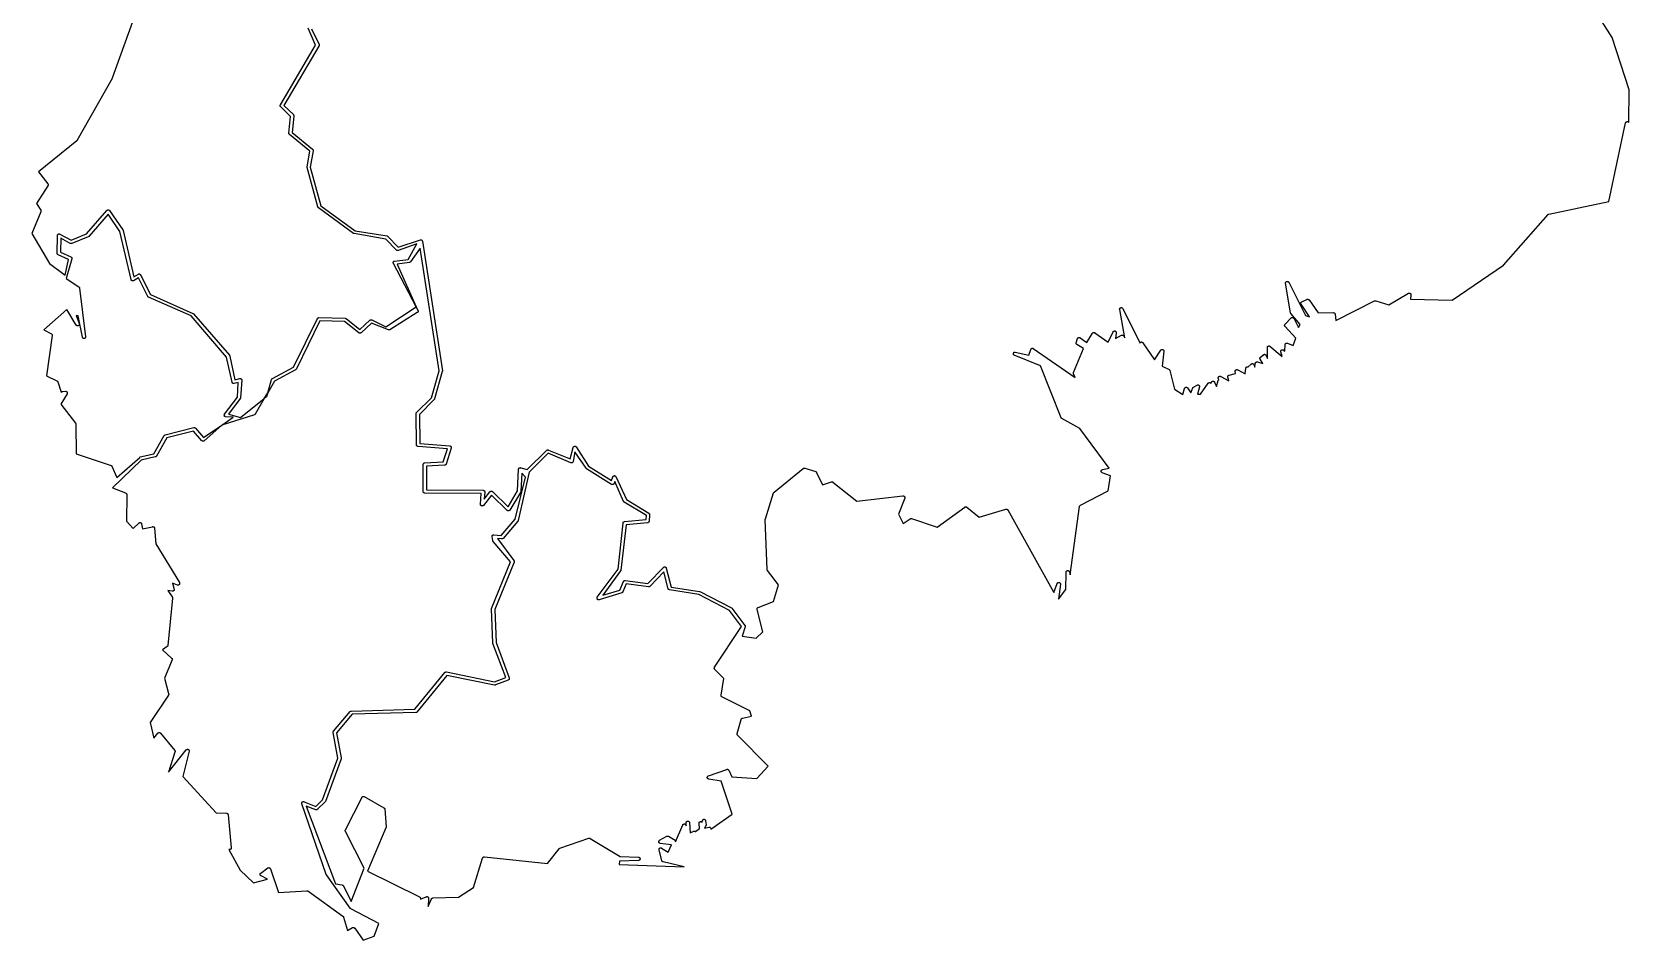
# Model space of a CAD drawing. Header units: metres. Extents: x 12 to 388, y 12 to 220.
# Drawn here: x 115.11 to 163.59, y 128.9 to 156.48 of the extents above; entities that cross this region are included whole.
import ezdxf

# ---------------------------------------------------------------- set-up
doc = ezdxf.new("R2010")
doc.units = ezdxf.units.M

msp = doc.modelspace()

# ---------------------------------------------------------------- linework, layer by layer
for points in [[(118.95, 158.98), (117.55, 155.07), (117.55, 155.06), (116.48, 153.19), (116.48, 153.18), (116.47, 153.18), (116.47, 153.17), (115.31, 152.23), (115.59, 151.86), (115.6, 151.85), (115.6, 151.84), (115.6, 151.83), (115.6, 151.82), (115.6, 151.81), (115.59, 151.81), (115.59, 151.8), (115.25, 151.27), (115.38, 151.06), (115.38, 151.05), (115.38, 151.04), (115.38, 151.03), (115.38, 151.02), (115.38, 151.01), (115.11, 150.35), (115.64, 149.44), (116.12, 149.09), (116.22, 149.57), (115.91, 149.71), (115.9, 149.72), (115.89, 149.72), (115.89, 149.73), (115.89, 149.74), (115.88, 149.74), (115.88, 149.75), (115.88, 149.76), (115.89, 150.29), (115.89, 150.3), (115.89, 150.31), (115.9, 150.31), (115.9, 150.32), (115.91, 150.33), (115.92, 150.33), (115.93, 150.34), (115.94, 150.34), (115.95, 150.34), (115.96, 150.33), (116.3, 150.15), (116.77, 150.34), (117.38, 151.05), (117.39, 151.06), (117.4, 151.06), (117.4, 151.07), (117.41, 151.07), (117.42, 151.07), (117.43, 151.07), (117.44, 151.07), (117.45, 151.06), (117.46, 151.06), (117.46, 151.05), (117.87, 150.47), (117.87, 150.46), (117.88, 150.46), (117.88, 150.45), (118.2, 149.04), (118.34, 149.12), (118.35, 149.13), (118.36, 149.13), (118.37, 149.13), (118.38, 149.12), (118.39, 149.12), (118.4, 149.12), (118.4, 149.11), (118.4, 149.1), (118.41, 149.1), (118.71, 148.5), (119.99, 147.93), (120, 147.93), (120.01, 147.92), (121.11, 146.66), (121.11, 146.65), (121.11, 146.64), (121.12, 146.64), (121.12, 146.63), (121.27, 145.91), (121.42, 145.95), (121.43, 145.95), (121.44, 145.95), (121.45, 145.95), (121.45, 145.94), (121.46, 145.94), (121.47, 145.93), (121.47, 145.92), (121.48, 145.91), (121.48, 145.9), (121.44, 145.37), (121.44, 145.36), (121.44, 145.35), (121.44, 145.34), (121.43, 145.34), (121.08, 144.87), (121.44, 144.77), (122.16, 145.34), (122.27, 145.52), (122.38, 145.92), (122.39, 145.93), (122.39, 145.94), (122.4, 145.95), (122.41, 145.95), (123.05, 146.3), (123.78, 147.77), (123.78, 147.78), (123.79, 147.78), (123.79, 147.79), (123.8, 147.79), (123.81, 147.79), (123.81, 147.8), (123.82, 147.8), (124.62, 147.78), (124.63, 147.78), (124.63, 147.77), (124.64, 147.77), (124.65, 147.77), (125.06, 147.44), (125.37, 147.72), (125.38, 147.72), (125.38, 147.73), (125.39, 147.73), (125.4, 147.73), (125.41, 147.73), (125.42, 147.73), (125.43, 147.73), (125.85, 147.52), (126.77, 148.13), (126.08, 149.44), (126.07, 149.45), (126.07, 149.46), (126.07, 149.47), (126.07, 149.48), (126.08, 149.48), (126.08, 149.49), (126.09, 149.5), (126.1, 149.51), (126.11, 149.51), (126.12, 149.51), (126.53, 149.57), (126.79, 150.04), (126.23, 149.84), (126.22, 149.84), (126.21, 149.84), (126.2, 149.84), (126.19, 149.84), (126.18, 149.85), (125.85, 150.18), (124.89, 150.35), (124.88, 150.35), (124.87, 150.35), (124.87, 150.36), (123.81, 151.13), (123.81, 151.14), (123.8, 151.14), (123.8, 151.15), (123.79, 151.15), (123.79, 151.16), (123.46, 152.36), (123.46, 152.37), (123.46, 152.38), (123.55, 152.86), (122.93, 153.36), (122.92, 153.37), (122.92, 153.38), (122.91, 153.38), (122.91, 153.39), (122.91, 153.4), (122.96, 153.91), (122.66, 154.2), (122.65, 154.2), (122.65, 154.21), (122.64, 154.22), (122.64, 154.23), (122.64, 154.24), (122.64, 154.25), (122.65, 154.25), (122.65, 154.26), (123.72, 156.07), (123.49, 156.59)], [(123.6, 156.57), (123.83, 156.09), (123.83, 156.08), (123.83, 156.07), (123.83, 156.06), (123.83, 156.05), (123.82, 156.04), (122.76, 154.24), (123.05, 153.97), (123.05, 153.96), (123.05, 153.95), (123.06, 153.95), (123.06, 153.94), (123.06, 153.93), (123.06, 153.92), (123.01, 153.42), (123.63, 152.92), (123.64, 152.91), (123.65, 152.9), (123.65, 152.89), (123.65, 152.88), (123.65, 152.87), (123.56, 152.37), (123.88, 151.2), (124.92, 150.44), (125.89, 150.28), (125.9, 150.27), (125.91, 150.27), (125.91, 150.26), (126.23, 149.94), (126.9, 150.16), (126.91, 150.16), (126.92, 150.16), (126.93, 150.16), (126.94, 150.15), (126.95, 150.15), (126.95, 150.14), (126.96, 150.14), (126.96, 150.13), (126.97, 150.12), (127.57, 146.18), (127.57, 146.17), (127.56, 146.16), (127.33, 145.33), (127.33, 145.32), (127.32, 145.31), (126.87, 144.86), (126.88, 143.98), (127.79, 143.91), (127.8, 143.91), (127.81, 143.91), (127.81, 143.9), (127.82, 143.9), (127.83, 143.9), (127.83, 143.89), (127.83, 143.88), (127.84, 143.88), (127.84, 143.87), (127.84, 143.86), (127.84, 143.85), (127.84, 143.84), (127.68, 143.35), (127.68, 143.34), (127.67, 143.34), (127.67, 143.33), (127.66, 143.33), (127.65, 143.32), (127.64, 143.32), (127.63, 143.32), (127.09, 143.29), (127.09, 142.57), (128.81, 142.56), (128.82, 142.55), (128.83, 142.55), (128.84, 142.55), (128.84, 142.54), (128.85, 142.54), (128.85, 142.53), (128.85, 142.52), (128.86, 142.52), (128.86, 142.51), (128.86, 142.5), (128.84, 142.29), (129.01, 142.51), (129.02, 142.52), (129.03, 142.52), (129.03, 142.53), (129.04, 142.53), (129.05, 142.53), (129.06, 142.53), (129.07, 142.53), (129.08, 142.52), (129.09, 142.52), (129.57, 142.06), (129.85, 142.54), (129.88, 143.2), (129.88, 143.21), (129.89, 143.21), (129.89, 143.22), (129.89, 143.23), (129.9, 143.23), (129.9, 143.24), (129.91, 143.24), (129.92, 143.24), (129.93, 143.24), (129.93, 143.25), (129.94, 143.25), (129.94, 143.24), (129.95, 143.24), (130.14, 143.19), (130.73, 143.77), (130.74, 143.78), (130.75, 143.78), (130.75, 143.79), (130.76, 143.79), (130.77, 143.79), (130.78, 143.79), (130.79, 143.78), (131.45, 143.51), (131.54, 143.86), (131.54, 143.87), (131.55, 143.87), (131.55, 143.88), (131.56, 143.89), (131.57, 143.89), (131.57, 143.9), (131.58, 143.9), (131.59, 143.9), (131.6, 143.9), (131.61, 143.9), (131.61, 143.89), (131.62, 143.89), (131.63, 143.88), (132, 143.29), (132.7, 142.85), (132.74, 142.97), (132.74, 142.98), (132.75, 142.98), (132.75, 142.99), (132.76, 142.99), (132.76, 143), (132.77, 143), (132.78, 143), (132.78, 143.01), (132.79, 143.01), (132.79, 143), (132.8, 143), (132.81, 143), (132.82, 143), (132.82, 142.99), (132.83, 142.98), (133.16, 142.28), (133.84, 141.86), (133.84, 141.85), (133.85, 141.85), (133.85, 141.84), (133.86, 141.84), (133.86, 141.83), (133.86, 141.82), (133.86, 141.81), (133.85, 141.62), (133.85, 141.61), (133.84, 141.6), (133.84, 141.59), (133.83, 141.59), (133.83, 141.58), (133.82, 141.58), (133.81, 141.57), (133.8, 141.57), (133.15, 141.51), (132.99, 140.13), (132.99, 140.12), (132.99, 140.11), (132.98, 140.11), (132.44, 139.37), (132.96, 139.52), (133.07, 139.79), (133.07, 139.8), (133.08, 139.8), (133.08, 139.81), (133.09, 139.81), (133.09, 139.82), (133.1, 139.82), (133.11, 139.82), (133.12, 139.82), (133.81, 139.73), (134.28, 140.21), (134.28, 140.22), (134.29, 140.22), (134.3, 140.23), (134.31, 140.23), (134.32, 140.23), (134.33, 140.23), (134.34, 140.22), (134.35, 140.22), (134.35, 140.21), (134.36, 140.21), (134.36, 140.2), (134.36, 140.19), (134.51, 139.62), (135.37, 139.48), (135.38, 139.48), (136.34, 138.99), (136.35, 138.98), (136.75, 138.45), (136.76, 138.45), (136.76, 138.44), (136.76, 138.43), (136.76, 138.42), (136.76, 138.41), (136.67, 138.13), (137.09, 138.07), (137.3, 138.26), (137.12, 138.94), (137.12, 138.95), (137.12, 138.96), (137.12, 138.97), (137.12, 138.98), (137.13, 138.98), (137.13, 138.99), (137.14, 139), (137.15, 139), (137.62, 139.18), (137.77, 139.69), (137.44, 140.12), (137.43, 140.13), (137.43, 140.14), (137.43, 140.15), (137.37, 141.67), (137.37, 141.68), (137.38, 141.69), (137.62, 142.48), (137.63, 142.49), (137.63, 142.5), (137.64, 142.5), (138.52, 143.22), (138.53, 143.23), (138.54, 143.23), (138.55, 143.23), (138.56, 143.23), (138.57, 143.23), (138.9, 143.13), (138.9, 143.12), (138.91, 143.12), (138.92, 143.11), (138.93, 143.1), (139.11, 142.72), (139.38, 142.81), (139.39, 142.81), (139.4, 142.81), (139.41, 142.81), (139.42, 142.81), (139.42, 142.8), (140.15, 142.23), (141.55, 142.39), (141.56, 142.39), (141.57, 142.39), (141.58, 142.39), (141.58, 142.38), (141.59, 142.38), (141.59, 142.37), (141.6, 142.37), (141.6, 142.36), (141.61, 142.36), (141.61, 142.35), (141.61, 142.34), (141.61, 142.33), (141.61, 142.32), (141.41, 141.83), (141.56, 141.55), (141.77, 141.69), (141.78, 141.7), (141.79, 141.7), (141.8, 141.7), (141.81, 141.7), (142.59, 141.44), (143.43, 142.05), (143.43, 142.06), (143.44, 142.06), (143.45, 142.06), (143.46, 142.06), (143.47, 142.06), (143.48, 142.06), (143.49, 142.05), (143.86, 141.74), (144.67, 141.98), (144.68, 141.98), (144.69, 141.98), (144.7, 141.98), (144.71, 141.98), (144.71, 141.97), (144.72, 141.97), (144.72, 141.96), (144.73, 141.96), (146.13, 139.45), (146.23, 139.73), (146.23, 139.74), (146.24, 139.74), (146.24, 139.75), (146.25, 139.75), (146.25, 139.76), (146.26, 139.76), (146.26, 139.76), (146.27, 139.76), (146.28, 139.76), (146.29, 139.76), (146.3, 139.76), (146.31, 139.75), (146.32, 139.74), (146.32, 139.73), (146.33, 139.73), (146.33, 139.72), (146.33, 139.71), (146.27, 139.25), (146.49, 139.54), (146.5, 140.07), (146.5, 140.08), (146.5, 140.09), (146.51, 140.09), (146.51, 140.1), (146.52, 140.11), (146.53, 140.11), (146.53, 140.12), (146.54, 140.12), (146.55, 140.12), (146.56, 140.12), (146.57, 140.12), (146.57, 140.11), (146.58, 140.11), (146.59, 140.1), (146.59, 140.09), (146.6, 140.08), (146.63, 139.99), (146.91, 142.07), (146.91, 142.08), (146.92, 142.08), (146.92, 142.09), (146.93, 142.1), (146.94, 142.11), (147.78, 142.54), (147.85, 143), (147.6, 143.09), (147.59, 143.1), (147.58, 143.11), (147.58, 143.12), (147.57, 143.12), (147.57, 143.13), (147.57, 143.14), (147.57, 143.15), (147.57, 143.16), (147.58, 143.16), (147.58, 143.17), (147.59, 143.17), (147.59, 143.18), (147.6, 143.18), (147.61, 143.19), (147.81, 143.23), (146.92, 144.43), (146.37, 144.74), (146.36, 144.74), (146.36, 144.75), (146.35, 144.75), (146.35, 144.76), (145.72, 146.34), (144.93, 146.66), (144.92, 146.66), (144.91, 146.67), (144.91, 146.68), (144.9, 146.68), (144.9, 146.69), (144.9, 146.7), (144.9, 146.71), (144.9, 146.72), (144.91, 146.73), (144.91, 146.74), (144.92, 146.74), (144.92, 146.75), (144.93, 146.75), (144.94, 146.75), (144.95, 146.75), (144.96, 146.75), (145.37, 146.66), (145.43, 146.83), (145.43, 146.84), (145.44, 146.85), (145.45, 146.86), (145.46, 146.86), (145.46, 146.87), (145.47, 146.87), (145.48, 146.87), (145.49, 146.87), (145.5, 146.86), (146.78, 145.98), (146.73, 146.09), (146.73, 146.1), (146.73, 146.11), (146.73, 146.12), (146.73, 146.13), (147.03, 146.86), (146.83, 146.98), (146.82, 146.99), (146.82, 147), (146.81, 147), (146.81, 147.01), (146.81, 147.02), (146.81, 147.03), (146.81, 147.04), (146.85, 147.17), (146.85, 147.18), (146.86, 147.18), (146.86, 147.19), (146.87, 147.19), (146.87, 147.2), (146.88, 147.2), (146.89, 147.2), (146.9, 147.2), (146.91, 147.2), (146.92, 147.2), (146.93, 147.19), (147.13, 147.05), (147.3, 147.33), (147.31, 147.34), (147.32, 147.35), (147.33, 147.35), (147.34, 147.35), (147.35, 147.35), (147.36, 147.35), (147.37, 147.35), (147.37, 147.34), (147.78, 147.06), (147.93, 147.37), (147.93, 147.38), (147.94, 147.38), (147.94, 147.39), (147.95, 147.39), (147.96, 147.39), (147.97, 147.4), (147.98, 147.4), (147.99, 147.39), (148, 147.39), (148.01, 147.38), (148.02, 147.37), (148.02, 147.36), (148.02, 147.35), (148.02, 147.34), (148, 147.17), (148.18, 147.27), (148.19, 147.27), (148.2, 147.27), (148.21, 147.27), (148.22, 147.27), (148.23, 147.27), (148.23, 147.26), (148.24, 147.26), (148.24, 147.25), (148.25, 147.25), (148.28, 147.19), (148.13, 148.05), (148.12, 148.05), (148.12, 148.06), (148.13, 148.06), (148.13, 148.07), (148.13, 148.08), (148.13, 148.09), (148.14, 148.09), (148.14, 148.1), (148.15, 148.1), (148.16, 148.1), (148.17, 148.11), (148.18, 148.11), (148.19, 148.11), (148.19, 148.1), (148.2, 148.1), (148.21, 148.09), (148.22, 148.08), (148.74, 147.04), (148.75, 147.04), (148.75, 147.05), (148.76, 147.05), (148.76, 147.06), (148.77, 147.06), (148.78, 147.06), (148.78, 147.07), (148.79, 147.07), (148.8, 147.06), (148.81, 147.06), (148.82, 147.06), (148.82, 147.05), (148.83, 147.05), (148.83, 147.04), (149.18, 146.52), (149.38, 146.81), (149.38, 146.82), (149.39, 146.82), (149.4, 146.83), (149.41, 146.83), (149.42, 146.83), (149.43, 146.83), (149.44, 146.83), (149.45, 146.82), (149.46, 146.82), (149.46, 146.81), (149.47, 146.8), (149.47, 146.79), (149.47, 146.78), (149.42, 146.33), (149.63, 146.23), (149.64, 146.22), (149.65, 146.21), (149.65, 146.2), (149.79, 145.63), (150.04, 145.47), (150.1, 145.65), (150.1, 145.66), (150.11, 145.66), (150.11, 145.67), (150.12, 145.67), (150.12, 145.68), (150.13, 145.68), (150.14, 145.69), (150.15, 145.69), (150.16, 145.69), (150.17, 145.69), (150.17, 145.68), (150.18, 145.68), (150.19, 145.67), (150.29, 145.52), (150.35, 145.67), (150.35, 145.68), (150.36, 145.68), (150.36, 145.69), (150.37, 145.69), (150.48, 145.75), (150.49, 145.76), (150.5, 145.76), (150.51, 145.76), (150.52, 145.76), (150.52, 145.75), (150.53, 145.75), (150.53, 145.74), (150.54, 145.74), (150.54, 145.73), (150.55, 145.73), (150.55, 145.72), (150.55, 145.71), (150.55, 145.7), (150.49, 145.48), (150.58, 145.48), (150.81, 145.81), (150.82, 145.81), (150.82, 145.82), (150.83, 145.82), (150.84, 145.83), (150.85, 145.83), (150.86, 145.83), (150.87, 145.83), (150.87, 145.82), (150.88, 145.82), (150.89, 145.81), (150.9, 145.8), (150.92, 145.84), (150.92, 145.85), (150.93, 145.85), (150.93, 145.86), (150.94, 145.86), (150.94, 145.87), (150.95, 145.87), (150.96, 145.87), (150.97, 145.87), (150.98, 145.87), (150.99, 145.87), (150.99, 145.86), (151, 145.86), (151, 145.85), (151.01, 145.85), (151.01, 145.84), (151.07, 145.71), (151.12, 145.89), (151.13, 145.89), (151.13, 145.9), (151.14, 145.91), (151.12, 145.96), (151.12, 145.97), (151.12, 145.98), (151.13, 145.98), (151.13, 145.99), (151.13, 146), (151.14, 146), (151.14, 146.01), (151.15, 146.01), (151.15, 146.02), (151.16, 146.02), (151.17, 146.02), (151.18, 146.02), (151.19, 146.02), (151.19, 146.01), (151.2, 146.01), (151.44, 145.88), (151.41, 145.99), (151.41, 146), (151.41, 146.01), (151.41, 146.02), (151.42, 146.03), (151.42, 146.04), (151.43, 146.04), (151.43, 146.05), (151.44, 146.05), (151.45, 146.05), (151.64, 146.1), (151.63, 146.17), (151.63, 146.18), (151.63, 146.19), (151.64, 146.2), (151.64, 146.21), (151.65, 146.21), (151.65, 146.22), (151.66, 146.22), (151.67, 146.22), (151.67, 146.23), (151.68, 146.23), (151.69, 146.23), (151.7, 146.22), (151.71, 146.22), (151.94, 146.09), (151.96, 146.27), (151.96, 146.28), (151.97, 146.29), (151.97, 146.3), (151.98, 146.3), (151.98, 146.31), (151.99, 146.31), (152, 146.31), (152.01, 146.31), (152.02, 146.31), (152.03, 146.31), (152.12, 146.39), (152.12, 146.4), (152.13, 146.4), (152.14, 146.4), (152.14, 146.41), (152.15, 146.41), (152.16, 146.41), (152.17, 146.41), (152.17, 146.4), (152.18, 146.4), (152.19, 146.4), (152.19, 146.39), (152.2, 146.38), (152.23, 146.3), (152.24, 146.41), (152.25, 146.42), (152.25, 146.43), (152.25, 146.44), (152.26, 146.44), (152.26, 146.45), (152.27, 146.45), (152.28, 146.45), (152.28, 146.46), (152.29, 146.46), (152.3, 146.46), (152.31, 146.46), (152.47, 146.41), (152.39, 146.54), (152.39, 146.55), (152.38, 146.56), (152.38, 146.57), (152.39, 146.58), (152.39, 146.59), (152.39, 146.6), (152.4, 146.6), (152.49, 146.67), (152.49, 146.68), (152.5, 146.68), (152.51, 146.68), (152.51, 146.69), (152.52, 146.69), (152.53, 146.68), (152.54, 146.68), (152.55, 146.68), (152.55, 146.67), (152.56, 146.67), (152.56, 146.66), (152.61, 146.56), (152.61, 146.89), (152.61, 146.9), (152.62, 146.91), (152.62, 146.92), (152.63, 146.92), (152.63, 146.93), (152.64, 146.93), (152.65, 146.93), (152.65, 146.94), (152.66, 146.94), (152.67, 146.94), (152.68, 146.93), (152.69, 146.93), (153.06, 146.62), (153.02, 146.76), (153.02, 146.77), (153.02, 146.78), (153.02, 146.79), (153.03, 146.8), (153.03, 146.81), (153.04, 146.81), (153.04, 146.82), (153.05, 146.82), (153.06, 146.82), (153.07, 146.82), (153.08, 146.82), (153.09, 146.82), (153.1, 146.81), (153.14, 146.78), (153.15, 146.98), (153.15, 146.99), (153.16, 147), (153.16, 147.01), (153.17, 147.01), (153.17, 147.02), (153.18, 147.02), (153.19, 147.02), (153.2, 147.02), (153.21, 147.02), (153.22, 147.02), (153.39, 146.95), (153.48, 147.18), (153.15, 147.53), (153.14, 147.53), (153.14, 147.54), (153.14, 147.55), (153.13, 147.55), (153.13, 147.56), (153.13, 147.57), (153.14, 147.57), (153.14, 147.58), (153.14, 147.59), (153.15, 147.6), (153.33, 147.79), (153.34, 147.8), (153.35, 147.8), (153.36, 147.8), (153.37, 147.8), (153.38, 147.8), (153.39, 147.8), (153.39, 147.79), (153.4, 147.79), (153.4, 147.78), (153.41, 147.78), (153.56, 147.5), (153.61, 147.59), (153.32, 147.93), (153.31, 147.94), (153.31, 147.95), (153.16, 148.85), (153.16, 148.86), (153.16, 148.87), (153.17, 148.87), (153.17, 148.88), (153.18, 148.89), (153.19, 148.9), (153.2, 148.9), (153.21, 148.9), (153.22, 148.9), (153.23, 148.9), (153.24, 148.9), (153.24, 148.89), (153.25, 148.89), (153.25, 148.88), (153.26, 148.88), (153.77, 147.86), (153.89, 147.82), (153.64, 148.21), (153.63, 148.22), (153.63, 148.23), (153.63, 148.24), (153.63, 148.25), (153.64, 148.26), (153.64, 148.27), (153.65, 148.27), (153.65, 148.28), (153.66, 148.28), (153.81, 148.35), (153.82, 148.36), (153.83, 148.36), (153.84, 148.36), (153.85, 148.36), (153.85, 148.35), (153.86, 148.35), (153.87, 148.35), (153.87, 148.34), (153.88, 148.34), (154.15, 147.95), (154.62, 147.96), (154.63, 147.96), (154.63, 147.95), (154.64, 147.95), (154.65, 147.95), (154.65, 147.94), (154.66, 147.94), (154.66, 147.93), (154.66, 147.92), (154.67, 147.91), (154.69, 147.71), (155.86, 148.31), (155.87, 148.31), (155.88, 148.31), (155.89, 148.31), (155.9, 148.31), (156.3, 148.19), (156.9, 148.54), (156.91, 148.54), (156.92, 148.54), (156.93, 148.54), (156.94, 148.54), (156.95, 148.54), (156.95, 148.53), (156.96, 148.53), (156.96, 148.52), (156.97, 148.52), (156.97, 148.51), (156.97, 148.5), (156.97, 148.49), (156.96, 148.36), (158.22, 148.33), (159.78, 149.39), (161.13, 150.93), (161.14, 150.94), (161.15, 150.94), (162.98, 151.33), (163.48, 153.72), (163.49, 153.72), (163.49, 153.73), (163.49, 153.74), (163.5, 153.74), (163.5, 153.75), (163.51, 153.75), (163.52, 153.75), (163.52, 153.76), (163.53, 153.76), (163.54, 153.76), (163.55, 153.76), (163.55, 153.75), (163.56, 153.75), (163.57, 153.75), (163.57, 153.74), (163.58, 153.73), (163.59, 154.72), (163.08, 156.31), (162.7, 156.89)]]:
    msp.add_lwpolyline(points)
for points in [[(116.69, 147.17), (116.68, 147.17), (116.67, 147.17), (116.66, 147.17), (116.66, 147.18), (116.65, 147.18), (116.65, 147.19), (116.64, 147.2), (116.64, 147.21), (116.51, 147.85), (116.45, 147.86), (116.54, 147.62), (116.54, 147.61), (116.55, 147.61), (116.55, 147.6), (116.55, 147.59), (116.54, 147.58), (116.54, 147.57), (116.53, 147.56), (116.52, 147.56), (116.52, 147.55), (116.51, 147.55), (116.5, 147.55), (116.49, 147.55), (116.48, 147.55), (116.47, 147.55), (116.47, 147.56), (116.46, 147.56), (116.46, 147.57), (116.45, 147.57), (116.17, 148.05), (115.47, 147.43), (115.7, 147.31), (115.71, 147.3), (115.72, 147.29), (115.72, 147.28), (115.72, 147.27), (115.72, 147.26), (115.55, 146.03), (115.87, 145.88), (115.88, 145.88), (115.88, 145.87), (115.89, 145.87), (115.89, 145.86), (115.89, 145.85), (115.9, 145.85), (116, 145.54), (116.02, 145.55), (116.02, 145.56), (116.03, 145.56), (116.04, 145.56), (116.05, 145.56), (116.13, 145.57), (116.14, 145.57), (116.15, 145.57), (116.15, 145.56), (116.16, 145.56), (116.17, 145.56), (116.17, 145.55), (116.17, 145.54), (116.18, 145.54), (116.18, 145.53), (116.18, 145.52), (116.18, 145.51), (116.18, 145.5), (116.18, 145.49), (115.99, 145.17), (116.43, 144.6), (116.43, 144.59), (116.44, 144.59), (116.44, 144.58), (116.44, 144.57), (116.45, 143.66), (117.51, 143.31), (117.52, 143.31), (117.53, 143.31), (117.53, 143.3), (117.54, 143.3), (117.54, 143.29), (117.69, 142.95), (118.38, 143.55), (118.38, 143.56), (118.39, 143.56), (118.4, 143.57), (118.81, 143.66), (119.12, 144.22), (119.13, 144.23), (119.14, 144.23), (119.14, 144.24), (119.15, 144.24), (120.02, 144.46), (120.03, 144.46), (120.04, 144.46), (120.05, 144.46), (120.05, 144.45), (120.06, 144.45), (120.07, 144.45), (120.07, 144.44), (120.32, 144.16), (120.87, 144.53), (121.22, 144.78), (120.99, 144.79), (120.98, 144.8), (120.97, 144.8), (120.96, 144.8), (120.96, 144.81), (120.95, 144.82), (120.95, 144.83), (120.95, 144.84), (120.94, 144.84), (120.94, 144.85), (120.95, 144.85), (120.95, 144.86), (120.95, 144.87), (120.96, 144.87), (121.35, 145.39), (121.37, 145.83), (121.25, 145.8), (121.24, 145.8), (121.23, 145.8), (121.22, 145.8), (121.21, 145.8), (121.21, 145.81), (121.2, 145.81), (121.2, 145.82), (121.19, 145.82), (121.19, 145.83), (121.19, 145.84), (121.02, 146.6), (119.94, 147.85), (118.65, 148.42), (118.64, 148.42), (118.64, 148.43), (118.63, 148.43), (118.63, 148.44), (118.34, 149.01), (118.19, 148.92), (118.18, 148.92), (118.17, 148.92), (118.16, 148.92), (118.15, 148.92), (118.14, 148.92), (118.14, 148.93), (118.13, 148.93), (118.13, 148.94), (118.12, 148.94), (118.12, 148.95), (118.12, 148.96), (117.78, 150.42), (117.42, 150.94), (116.84, 150.26), (116.83, 150.26), (116.83, 150.25), (116.82, 150.25), (116.32, 150.05), (116.31, 150.05), (116.3, 150.05), (116.29, 150.05), (116.28, 150.05), (116.27, 150.05), (115.99, 150.21), (115.98, 149.79), (116.29, 149.65), (116.3, 149.64), (116.31, 149.64), (116.31, 149.63), (116.32, 149.63), (116.32, 149.62), (116.32, 149.61), (116.32, 149.6), (116.32, 149.59), (116.15, 148.99), (116.53, 148.74), (116.54, 148.73), (116.55, 148.72), (116.55, 148.71), (116.55, 148.7), (116.74, 147.22), (116.74, 147.21), (116.74, 147.2), (116.73, 147.19), (116.73, 147.18), (116.72, 147.18), (116.72, 147.17), (116.71, 147.17), (116.7, 147.17), (116.69, 147.17)], [(120.29, 144.05), (120.28, 144.06), (120.27, 144.06), (120.01, 144.35), (119.2, 144.15), (118.89, 143.59), (118.88, 143.59), (118.88, 143.58), (118.87, 143.57), (118.86, 143.57), (118.85, 143.57), (118.43, 143.47), (117.56, 142.63), (117.95, 142.48), (117.96, 142.47), (117.97, 142.47), (117.97, 142.46), (117.98, 142.46), (117.98, 142.45), (117.98, 142.44), (117.99, 142.44), (117.99, 142.43), (117.98, 141.62), (118.18, 141.4), (118.36, 141.57), (118.37, 141.57), (118.37, 141.58), (118.38, 141.58), (118.39, 141.58), (118.4, 141.58), (118.41, 141.58), (118.42, 141.57), (118.43, 141.57), (118.43, 141.56), (118.44, 141.56), (118.44, 141.55), (118.44, 141.54), (118.47, 141.39), (118.77, 141.45), (118.78, 141.46), (118.79, 141.46), (118.79, 141.45), (118.8, 141.45), (118.81, 141.45), (118.82, 141.44), (118.83, 141.43), (118.83, 141.42), (118.83, 141.41), (118.87, 140.93), (119.59, 139.76), (119.59, 139.75), (119.59, 139.74), (119.59, 139.73), (119.59, 139.72), (119.59, 139.71), (119.59, 139.7), (119.58, 139.7), (119.58, 139.69), (119.57, 139.69), (119.56, 139.68), (119.55, 139.68), (119.54, 139.68), (119.53, 139.68), (119.38, 139.74), (119.43, 139.55), (119.43, 139.54), (119.43, 139.53), (119.43, 139.52), (119.42, 139.52), (119.42, 139.51), (119.42, 139.5), (119.41, 139.5), (119.4, 139.49), (119.39, 139.49), (119.38, 139.49), (119.37, 139.49), (119.23, 139.51), (119.37, 139.32), (119.37, 139.31), (119.38, 139.31), (119.38, 139.3), (119.38, 139.29), (119.38, 139.28), (119.23, 137.84), (119.23, 137.83), (119.22, 137.82), (119.22, 137.81), (119.21, 137.81), (119.07, 137.71), (119.35, 137.46), (119.36, 137.46), (119.36, 137.45), (119.37, 137.45), (119.37, 137.44), (119.37, 137.43), (119.37, 137.42), (119.37, 137.41), (119.13, 136.85), (119.26, 136.39), (119.27, 136.38), (119.27, 136.37), (119.27, 136.36), (119.26, 136.36), (119.26, 136.35), (119.26, 136.34), (118.7, 135.51), (118.81, 135.03), (118.93, 135.18), (118.94, 135.19), (118.95, 135.19), (118.95, 135.2), (118.96, 135.2), (118.97, 135.2), (118.98, 135.2), (118.99, 135.2), (119, 135.19), (119.01, 135.19), (119.01, 135.18), (119.45, 134.66), (119.45, 134.65), (119.46, 134.64), (119.46, 134.63), (119.46, 134.62), (119.45, 134.61), (119.26, 134), (119.79, 134.68), (119.8, 134.68), (119.8, 134.69), (119.81, 134.69), (119.82, 134.69), (119.82, 134.7), (119.83, 134.7), (119.84, 134.7), (119.85, 134.69), (119.86, 134.69), (119.87, 134.68), (119.87, 134.67), (119.88, 134.67), (119.88, 134.66), (119.88, 134.65), (119.88, 134.64), (119.69, 133.87), (120.7, 132.76), (121.02, 132.75), (121.03, 132.75), (121.04, 132.75), (121.04, 132.74), (121.05, 132.74), (121.05, 132.73), (121.06, 132.73), (121.06, 132.72), (121.07, 132.71), (121.07, 132.7), (121.16, 131.7), (121.16, 131.69), (121.16, 131.68), (121.16, 131.67), (121.15, 131.67), (121.15, 131.66), (121.14, 131.66), (121.14, 131.65), (121.13, 131.65), (121.12, 131.65), (121.11, 131.65), (121.1, 131.65), (121.09, 131.65), (121.43, 131.02), (121.84, 130.64), (122.26, 130.75), (122.07, 130.85), (122.06, 130.85), (122.05, 130.86), (122.05, 130.87), (122.04, 130.87), (122.04, 130.88), (122.04, 130.89), (122.04, 130.9), (122.04, 130.91), (122.04, 130.92), (122.05, 130.92), (122.05, 130.93), (122.06, 130.93), (122.27, 131.09), (122.28, 131.09), (122.29, 131.09), (122.3, 131.1), (122.31, 131.09), (122.32, 131.09), (122.33, 131.09), (122.33, 131.08), (122.34, 131.08), (122.34, 131.07), (122.35, 131.06), (122.59, 130.34), (123.45, 130.4), (123.46, 130.4), (123.47, 130.4), (123.47, 130.39), (123.48, 130.39), (124.55, 129.63), (124.56, 129.63), (124.56, 129.62), (124.57, 129.62), (124.57, 129.61), (124.57, 129.6), (124.69, 129.19), (124.84, 129.28), (124.85, 129.28), (124.86, 129.28), (124.87, 129.28), (124.88, 129.28), (124.89, 129.28), (124.89, 129.27), (124.9, 129.27), (124.9, 129.26), (124.91, 129.26), (125.16, 128.9), (125.5, 129.02), (125.64, 129.4), (124.79, 129.85), (124.78, 129.85), (124.78, 129.86), (124.77, 129.86), (124.77, 129.87), (124.05, 130.88), (124.04, 130.88), (124.04, 130.89), (123.3, 133.04), (123.3, 133.05), (123.3, 133.06), (123.3, 133.07), (123.3, 133.08), (123.31, 133.09), (123.31, 133.1), (123.32, 133.1), (123.33, 133.1), (123.34, 133.11), (123.35, 133.11), (123.36, 133.11), (123.37, 133.1), (123.73, 132.96), (123.93, 133.16), (124.4, 134.42), (124.25, 135.2), (124.25, 135.21), (124.25, 135.22), (124.25, 135.23), (124.26, 135.23), (124.26, 135.24), (124.77, 135.84), (124.78, 135.85), (124.79, 135.85), (124.8, 135.85), (124.81, 135.85), (126.73, 135.91), (127.64, 137.02), (127.64, 137.03), (127.65, 137.03), (127.66, 137.03), (127.66, 137.04), (127.67, 137.04), (127.68, 137.04), (127.69, 137.04), (129.15, 136.74), (129.49, 136.87), (129.1, 137.91), (129.1, 137.92), (129.1, 137.93), (129.06, 138.95), (129.06, 138.96), (129.06, 138.97), (129.64, 140.39), (129.11, 141), (129.1, 141.01), (129.1, 141.02), (129.1, 141.03), (129.08, 141.15), (129.08, 141.16), (129.08, 141.17), (129.08, 141.18), (129.09, 141.18), (129.09, 141.19), (129.1, 141.19), (129.1, 141.2), (129.11, 141.2), (129.12, 141.2), (129.13, 141.2), (129.35, 141.18), (129.78, 141.68), (130.09, 142.96), (129.98, 143.08), (129.95, 142.52), (129.95, 142.51), (129.95, 142.5), (129.94, 142.49), (129.62, 141.95), (129.61, 141.94), (129.6, 141.94), (129.6, 141.93), (129.59, 141.93), (129.58, 141.93), (129.57, 141.93), (129.56, 141.93), (129.55, 141.94), (129.54, 141.94), (129.06, 142.41), (128.82, 142.1), (128.81, 142.1), (128.81, 142.09), (128.8, 142.09), (128.79, 142.09), (128.78, 142.09), (128.78, 142.08), (128.77, 142.08), (128.77, 142.09), (128.76, 142.09), (128.75, 142.09), (128.75, 142.1), (128.74, 142.1), (128.74, 142.11), (128.73, 142.11), (128.73, 142.12), (128.73, 142.13), (128.73, 142.14), (128.75, 142.46), (127.04, 142.47), (127.03, 142.47), (127.02, 142.48), (127.01, 142.48), (127, 142.49), (127, 142.5), (126.99, 142.5), (126.99, 142.51), (126.99, 142.52), (126.99, 143.34), (126.99, 143.35), (127, 143.36), (127, 143.37), (127.01, 143.38), (127.02, 143.39), (127.03, 143.39), (127.04, 143.39), (127.59, 143.42), (127.72, 143.82), (126.83, 143.89), (126.82, 143.89), (126.81, 143.89), (126.81, 143.9), (126.8, 143.9), (126.79, 143.91), (126.79, 143.92), (126.78, 143.92), (126.78, 143.93), (126.78, 143.94), (126.77, 144.88), (126.77, 144.89), (126.77, 144.9), (126.77, 144.91), (126.78, 144.91), (126.78, 144.92), (127.24, 145.37), (127.47, 146.18), (126.89, 149.91), (126.6, 149.49), (126.59, 149.48), (126.58, 149.48), (126.58, 149.47), (126.57, 149.47), (126.2, 149.42), (126.77, 148.13), (126.82, 148.02), (126.83, 148.02), (126.83, 148.01), (126.83, 148), (126.83, 147.99), (126.83, 147.98), (126.82, 147.98), (126.82, 147.97), (126.81, 147.96), (126.8, 147.96), (125.97, 147.43), (125.96, 147.43), (125.95, 147.43), (125.94, 147.43), (125.93, 147.43), (125.42, 147.63), (125.1, 147.34), (125.09, 147.34), (125.09, 147.33), (125.08, 147.33), (125.07, 147.33), (125.06, 147.33), (125.05, 147.33), (125.04, 147.33), (125.03, 147.34), (124.6, 147.68), (123.85, 147.7), (123.14, 146.25), (123.13, 146.24), (123.13, 146.23), (123.12, 146.23), (123.11, 146.22), (122.47, 145.87), (122.27, 145.52), (122.23, 145.4), (122.16, 145.34), (121.89, 144.87), (121.89, 144.86), (121.88, 144.86), (121.87, 144.85), (120.87, 144.53), (120.34, 144.06), (120.33, 144.05), (120.32, 144.05), (120.31, 144.05), (120.3, 144.05), (120.29, 144.05)], [(125.79, 132.92), (125.8, 132.92), (125.8, 132.91), (125.81, 132.91), (125.81, 132.9), (125.82, 132.9), (125.82, 132.89), (125.82, 132.88), (125.86, 132.34), (125.86, 132.33), (125.86, 132.32), (125.85, 132.31), (125.3, 130.99), (126.87, 130.21), (126.88, 130.2), (126.89, 130.2), (126.89, 130.19), (126.9, 130.18), (126.9, 130.17), (126.9, 130.16), (126.9, 130.15), (126.9, 130.14), (127.08, 130.21), (127.09, 130.21), (127.1, 130.22), (127.11, 130.22), (127.12, 130.21), (127.13, 130.21), (127.14, 130.2), (127.15, 130.19), (127.15, 130.18), (127.15, 130.17), (127.15, 130.16), (127.14, 129.92), (127.24, 130.15), (127.24, 130.16), (127.25, 130.16), (127.25, 130.17), (127.26, 130.17), (127.27, 130.17), (127.27, 130.18), (127.28, 130.18), (128.06, 130.2), (128.51, 130.5), (128.79, 131.39), (128.8, 131.4), (128.8, 131.41), (128.81, 131.42), (128.82, 131.42), (128.82, 131.43), (128.83, 131.43), (128.84, 131.43), (128.85, 131.43), (130.76, 131.22), (131.11, 131.67), (131.11, 131.68), (131.12, 131.68), (131.12, 131.69), (131.13, 131.69), (132.01, 131.99), (132.02, 131.99), (132.03, 131.99), (132.04, 131.99), (132.05, 131.98), (132.97, 131.44), (133.52, 131.42), (133.53, 131.42), (133.54, 131.42), (133.54, 131.41), (133.55, 131.41), (133.55, 131.4), (133.56, 131.4), (133.56, 131.39), (133.56, 131.38), (133.57, 131.38), (133.57, 131.37), (133.57, 131.36), (133.56, 131.36), (133.56, 131.35), (133.56, 131.34), (133.55, 131.34), (133.55, 131.33), (133.54, 131.33), (133.53, 131.32), (133.52, 131.32), (132.95, 131.3), (132.93, 131.19), (134.91, 131.12), (134.27, 131.28), (134.26, 131.28), (134.25, 131.28), (134.25, 131.29), (134.24, 131.29), (134.24, 131.3), (134.23, 131.31), (134.15, 131.64), (134.15, 131.65), (134.15, 131.66), (134.15, 131.67), (134.15, 131.68), (134.16, 131.68), (134.16, 131.69), (134.17, 131.69), (134.17, 131.7), (134.18, 131.7), (134.19, 131.7), (134.2, 131.7), (134.21, 131.7), (134.22, 131.7), (134.22, 131.69), (134.42, 131.57), (134.52, 131.79), (134.18, 131.83), (134.17, 131.84), (134.16, 131.84), (134.16, 131.85), (134.15, 131.85), (134.15, 131.86), (134.14, 131.86), (134.14, 131.87), (134.14, 131.88), (134.14, 131.89), (134.14, 131.9), (134.15, 131.91), (134.15, 131.92), (134.16, 131.92), (134.16, 131.93), (134.38, 132.05), (134.39, 132.05), (134.4, 132.06), (134.41, 132.06), (134.42, 132.06), (134.43, 132.05), (134.63, 131.93), (134.63, 131.92), (134.64, 131.92), (134.64, 131.91), (134.65, 131.9), (134.65, 131.88), (134.87, 132.4), (134.87, 132.41), (134.88, 132.41), (134.88, 132.42), (134.89, 132.42), (134.9, 132.42), (134.9, 132.43), (134.91, 132.43), (134.92, 132.43), (134.93, 132.43), (134.93, 132.42), (134.94, 132.42), (134.95, 132.41), (134.95, 132.4), (134.96, 132.4), (134.96, 132.39), (134.97, 132.37), (134.97, 132.47), (134.97, 132.48), (134.98, 132.49), (134.98, 132.5), (134.99, 132.5), (134.99, 132.51), (135, 132.51), (135.01, 132.51), (135.02, 132.51), (135.03, 132.51), (135.04, 132.51), (135.05, 132.5), (135.06, 132.5), (135.06, 132.49), (135.07, 132.48), (135.07, 132.47), (135.09, 132.16), (135.2, 132.21), (135.21, 132.21), (135.22, 132.21), (135.23, 132.21), (135.24, 132.21), (135.24, 132.2), (135.25, 132.2), (135.37, 132.29), (135.36, 132.44), (135.36, 132.45), (135.36, 132.46), (135.36, 132.47), (135.36, 132.48), (135.37, 132.48), (135.37, 132.49), (135.38, 132.49), (135.39, 132.49), (135.39, 132.5), (135.4, 132.5), (135.41, 132.5), (135.42, 132.5), (135.43, 132.49), (135.44, 132.49), (135.44, 132.48), (135.45, 132.48), (135.46, 132.53), (135.47, 132.54), (135.47, 132.55), (135.48, 132.55), (135.48, 132.56), (135.49, 132.56), (135.5, 132.56), (135.5, 132.57), (135.51, 132.57), (135.52, 132.57), (135.53, 132.57), (135.53, 132.56), (135.54, 132.56), (135.55, 132.55), (135.56, 132.54), (135.56, 132.53), (135.56, 132.52), (135.58, 132.4), (135.58, 132.39), (135.57, 132.38), (135.57, 132.37), (135.53, 132.3), (135.66, 132.33), (135.67, 132.33), (135.68, 132.33), (135.69, 132.33), (135.7, 132.32), (135.71, 132.31), (135.71, 132.3), (135.72, 132.3), (135.72, 132.29), (135.72, 132.28), (135.72, 132.27), (136.37, 132.72), (136.03, 133.73), (135.66, 133.79), (135.65, 133.8), (135.64, 133.8), (135.63, 133.8), (135.63, 133.81), (135.62, 133.81), (135.62, 133.82), (135.62, 133.83), (135.61, 133.83), (135.61, 133.84), (135.61, 133.85), (135.62, 133.86), (135.62, 133.87), (135.63, 133.88), (135.64, 133.89), (135.65, 133.89), (136.2, 134.08), (136.2, 134.09), (136.21, 134.09), (136.22, 134.09), (136.23, 134.09), (136.23, 134.08), (136.24, 134.08), (136.25, 134.07), (136.26, 134.06), (136.35, 133.86), (137.11, 133.81), (137.46, 134.18), (136.53, 135.12), (136.53, 135.13), (136.52, 135.13), (136.52, 135.14), (136.52, 135.15), (136.52, 135.16), (136.52, 135.17), (136.64, 135.6), (136.64, 135.61), (136.65, 135.62), (136.65, 135.63), (136.66, 135.63), (136.66, 135.64), (136.67, 135.64), (136.68, 135.64), (136.95, 135.7), (136.9, 135.86), (136.05, 136.29), (136.04, 136.29), (136.04, 136.3), (136.03, 136.31), (136.03, 136.32), (136.03, 136.33), (136.03, 136.34), (136.11, 136.84), (135.84, 137.12), (135.84, 137.13), (135.83, 137.13), (135.83, 137.14), (135.83, 137.15), (135.82, 137.15), (135.82, 137.16), (135.83, 137.17), (135.83, 137.18), (135.83, 137.19), (136.65, 138.42), (136.28, 138.91), (135.35, 139.39), (134.46, 139.53), (134.45, 139.53), (134.45, 139.54), (134.44, 139.54), (134.43, 139.54), (134.43, 139.55), (134.42, 139.56), (134.42, 139.57), (134.29, 140.08), (133.87, 139.64), (133.86, 139.64), (133.86, 139.63), (133.85, 139.63), (133.84, 139.63), (133.83, 139.63), (133.15, 139.72), (133.05, 139.47), (133.05, 139.46), (133.04, 139.46), (133.04, 139.45), (133.03, 139.45), (133.03, 139.44), (133.02, 139.44), (132.33, 139.23), (132.32, 139.23), (132.31, 139.23), (132.3, 139.23), (132.29, 139.23), (132.29, 139.24), (132.28, 139.24), (132.28, 139.25), (132.27, 139.25), (132.27, 139.26), (132.27, 139.27), (132.26, 139.28), (132.27, 139.29), (132.27, 139.3), (132.27, 139.31), (132.9, 140.16), (133.06, 141.56), (133.06, 141.57), (133.06, 141.58), (133.06, 141.59), (133.07, 141.59), (133.07, 141.6), (133.08, 141.6), (133.09, 141.6), (133.09, 141.61), (133.1, 141.61), (133.75, 141.67), (133.76, 141.79), (133.09, 142.2), (133.09, 142.21), (133.08, 142.21), (133.08, 142.22), (133.07, 142.22), (132.8, 142.82), (132.78, 142.76), (132.77, 142.76), (132.77, 142.75), (132.77, 142.74), (132.76, 142.74), (132.76, 142.73), (132.75, 142.73), (132.74, 142.73), (132.73, 142.73), (132.72, 142.73), (132.71, 142.73), (132.7, 142.73), (131.94, 143.21), (131.94, 143.22), (131.93, 143.22), (131.93, 143.23), (131.59, 143.73), (131.54, 143.43), (131.54, 143.42), (131.53, 143.42), (131.53, 143.41), (131.52, 143.4), (131.51, 143.39), (131.5, 143.39), (131.49, 143.39), (131.48, 143.39), (131.47, 143.39), (130.78, 143.68), (130.2, 143.11), (129.87, 141.64), (129.87, 141.63), (129.86, 141.63), (129.86, 141.62), (129.41, 141.09), (129.4, 141.09), (129.39, 141.08), (129.38, 141.08), (129.37, 141.08), (129.36, 141.08), (129.24, 141.09), (129.74, 140.43), (129.75, 140.42), (129.75, 140.41), (129.75, 140.4), (129.75, 140.39), (129.75, 140.38), (129.16, 138.94), (129.2, 137.94), (129.6, 136.86), (129.6, 136.85), (129.6, 136.84), (129.6, 136.83), (129.6, 136.82), (129.6, 136.81), (129.59, 136.81), (129.59, 136.8), (129.58, 136.8), (129.57, 136.79), (129.18, 136.65), (129.17, 136.64), (129.16, 136.64), (129.15, 136.64), (127.7, 136.93), (126.79, 135.82), (126.78, 135.81), (126.77, 135.81), (126.76, 135.81), (124.83, 135.76), (124.35, 135.19), (124.5, 134.43), (124.5, 134.42), (124.5, 134.41), (124.5, 134.4), (124.02, 133.11), (124.01, 133.1), (123.78, 132.87), (123.78, 132.86), (123.77, 132.86), (123.76, 132.85), (123.75, 132.85), (123.74, 132.85), (123.73, 132.85), (123.43, 132.97), (124.32, 130.61), (124.53, 130.58), (124.53, 130.57), (124.54, 130.57), (124.55, 130.57), (124.56, 130.56), (124.56, 130.55), (124.57, 130.55), (124.8, 130.07), (125.19, 131.08), (124.63, 132.2), (124.62, 132.21), (124.62, 132.22), (124.62, 132.23), (124.62, 132.24), (124.63, 132.25), (125.13, 133.24), (125.13, 133.25), (125.14, 133.25), (125.14, 133.26), (125.15, 133.26), (125.16, 133.26), (125.17, 133.26), (125.18, 133.26), (125.19, 133.26), (125.79, 132.92)]]:
    msp.add_lwpolyline(points, close=True)

doc.saveas('drawing.dxf')
